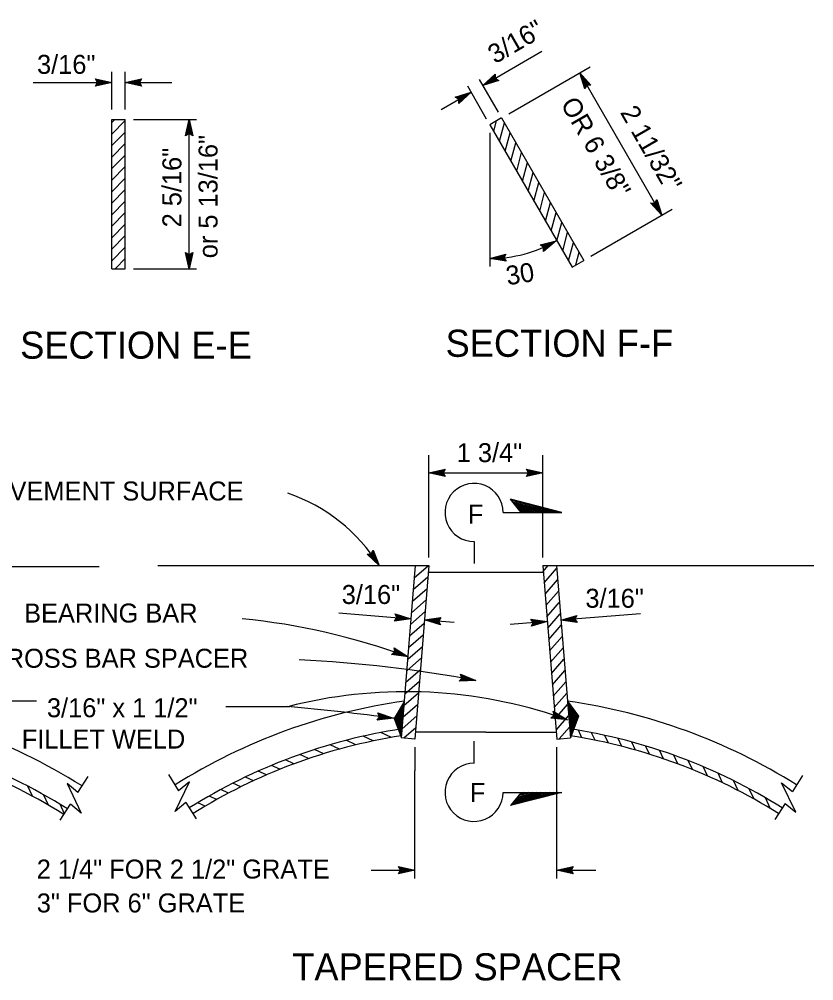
# Model space of a CAD drawing. Extents: x -894 to 866, y -472 to 714.
# Drawn here: x 93.9 to 387, y 33.2 to 387.8 of the extents above; entities that cross this region are included whole.
import ezdxf

# ---------------------------------------------------------------- set-up
doc = ezdxf.new("R2010")
doc.units = 0
for name, color, linetype in [('22 Misc Cnst Det', 7, 'Continuous'), ('56 Stage 3 Anno', 7, 'Continuous'), ('57 Undefined', 7, 'Continuous'), ('60 Nongeo Data', 7, 'Continuous')]:
    doc.layers.add(name, color=color, linetype=linetype)

msp = doc.modelspace()

# ---------------------------------------------------------------- linework, layer by layer
at = {"layer": '22 Misc Cnst Det'}
for p, q in [((294.07, 205.91), (275.12, 210.75)), ((279.04, 205.91), (275.12, 210.75)), ((292.51, 205.91), (275.53, 210.25)), ((290.96, 205.91), (275.94, 209.75)), ((289.4, 205.91), (276.34, 209.24)), ((272.37, 205.91), (294.07, 205.91)), ((287.84, 205.91), (276.75, 208.74)), ((286.28, 205.91), (277.15, 208.24)), ((284.72, 205.91), (277.56, 207.74)), ((283.17, 205.91), (277.96, 207.24)), ((281.61, 205.91), (278.37, 206.74)), ((280.05, 205.91), (278.77, 206.24)), ((261.65, 195.2), (261.65, 187.05)), ((261.65, 113.38), (261.65, 121.54)), ((272.37, 102.67), (294.07, 102.67)), ((294.07, 102.67), (275.12, 97.84)), ((279.04, 102.67), (275.12, 97.84)), ((292.52, 102.67), (275.53, 98.34)), ((290.96, 102.67), (275.94, 98.84)), ((289.4, 102.67), (276.34, 99.34)), ((287.84, 102.67), (276.75, 99.84)), ((286.28, 102.67), (277.15, 100.34)), ((284.72, 102.67), (277.56, 100.84)), ((283.17, 102.67), (277.96, 101.34)), ((281.61, 102.67), (278.37, 101.84)), ((280.05, 102.67), (278.77, 102.34))]:
    msp.add_line(p, q, dxfattribs=at)
for centre, start, end in [((261.65, 205.91), 0, 270.0005), ((261.65, 102.67), 89.9995, 360)]:
    msp.add_arc(centre, 10.72, start, end, dxfattribs=at)
at = {"layer": '56 Stage 3 Anno'}
for p, q in [((264.89, 363.39), (286.68, 375.97)), ((274.44, 352.87), (304.48, 370.22)), ((122.78, 364.45), (121.98, 365.79)), ((121.98, 365.79), (121.98, 365.79)), ((121.98, 365.79), (127.98, 364.45)), ((122.2, 365.44), (126.6, 364.45)), ((127.98, 354.49), (127.98, 368.36)), ((132.98, 354.49), (132.98, 368.36)), ((132.98, 364.45), (138.98, 365.78)), ((134.37, 364.45), (138.75, 365.42)), ((138.98, 365.78), (138.18, 364.45)), ((138.98, 365.78), (138.98, 365.78)), ((270.62, 353.47), (263.64, 365.57)), ((264.89, 363.39), (269.43, 367.55)), ((270.76, 365.23), (264.89, 363.39)), ((270.4, 365.43), (266.09, 364.08)), ((266.1, 364.09), (269.4, 367.12)), ((267.29, 364.77), (269.42, 366.73)), ((270.01, 365.63), (267.29, 364.77)), ((268.49, 365.46), (269.4, 366.3)), ((269.69, 365.84), (268.49, 365.46)), ((269.43, 367.55), (269.4, 365.99)), ((269.4, 365.99), (270.76, 365.23)), ((269.43, 367.55), (269.43, 367.55)), ((270.76, 365.23), (270.76, 365.23)), ((330.95, 315.5), (300.64, 368)), ((302.48, 362.13), (300.64, 368)), ((300.64, 368), (300.64, 368)), ((300.64, 368), (304.8, 363.47)), ((302.68, 362.5), (301.33, 366.8)), ((301.34, 366.8), (304.37, 363.49)), ((302.88, 362.88), (302.02, 365.6)), ((302.02, 365.6), (303.98, 363.47)), ((98.99, 364.45), (127.98, 364.45)), ((127.98, 364.45), (121.98, 363.12)), ((121.98, 363.12), (122.78, 364.45)), ((121.98, 363.12), (121.98, 363.12)), ((126.59, 364.45), (122.22, 363.48)), ((125.22, 364.45), (122.39, 363.83)), ((122.43, 365.08), (125.22, 364.45)), ((122.61, 364.73), (123.84, 364.45)), ((123.84, 364.45), (122.63, 364.19)), ((127.98, 364.45), (127.98, 364.45)), ((132.98, 364.45), (150.19, 364.45)), ((138.98, 363.11), (132.98, 364.45)), ((132.98, 364.45), (132.98, 364.45)), ((138.77, 363.47), (134.36, 364.45)), ((135.75, 364.45), (138.57, 365.08)), ((138.53, 363.83), (135.75, 364.45)), ((137.13, 364.45), (138.34, 364.72)), ((138.36, 364.17), (137.13, 364.45)), ((138.18, 364.45), (138.98, 363.11)), ((138.98, 363.11), (138.98, 363.11)), ((266.29, 350.97), (259.31, 363.07)), ((264.89, 363.39), (264.89, 363.39)), ((303.24, 363.5), (302.48, 362.13)), ((302.48, 362.13), (302.48, 362.13)), ((303.09, 363.21), (302.71, 364.41)), ((302.71, 364.41), (303.55, 363.5)), ((304.8, 363.47), (303.24, 363.5)), ((304.8, 363.47), (304.8, 363.47)), ((249.47, 354.49), (260.56, 360.89)), ((254.7, 359.05), (260.56, 360.89)), ((256.06, 358.29), (254.7, 359.05)), ((254.7, 359.05), (254.7, 359.05)), ((255.06, 358.85), (259.37, 360.2)), ((255.45, 358.66), (258.17, 359.51)), ((255.77, 358.45), (256.97, 358.82)), ((260.56, 360.89), (256.03, 356.74)), ((256.03, 356.74), (256.06, 358.29)), ((258.17, 359.51), (256.04, 357.56)), ((259.36, 360.2), (256.06, 357.17)), ((256.97, 358.82), (256.06, 357.99)), ((260.56, 360.89), (260.56, 360.89)), ((256.03, 356.74), (256.03, 356.74)), ((135.98, 350.8), (159.2, 350.8)), ((155.24, 344.8), (156.58, 350.8)), ((155.59, 345.02), (156.58, 349.42)), ((155.95, 345.25), (156.58, 348.04)), ((156.58, 295.8), (156.58, 350.8)), ((156.58, 350.8), (156.58, 350.8)), ((156.58, 350.8), (157.91, 344.8)), ((156.58, 349.41), (157.55, 345.04)), ((156.58, 348.04), (157.2, 345.22)), ((156.58, 345.6), (155.24, 344.8)), ((155.24, 344.8), (155.24, 344.8)), ((156.3, 345.43), (156.58, 346.66)), ((156.58, 346.66), (156.84, 345.45)), ((157.91, 344.8), (156.58, 345.6)), ((157.91, 344.8), (157.91, 344.8)), ((267.51, 345.87), (267.51, 296.55)), ((330.95, 315.5), (326.8, 320.03)), ((326.8, 320.03), (326.8, 320.03)), ((326.8, 320.03), (328.35, 320)), ((330.26, 316.7), (327.23, 320.01)), ((329.57, 317.89), (327.62, 320.03)), ((328.89, 319.09), (328.05, 320)), ((328.35, 320), (329.11, 321.36)), ((328.51, 320.29), (328.89, 319.09)), ((328.72, 320.62), (329.57, 317.89)), ((328.92, 321), (330.27, 316.69)), ((329.11, 321.36), (329.11, 321.36)), ((329.11, 321.36), (330.95, 315.5)), ((304.75, 300.37), (334.8, 317.72)), ((330.95, 315.5), (330.95, 315.5)), ((286.02, 304.54), (291.98, 306.05)), ((286.38, 304.32), (290.75, 305.43)), ((291.98, 306.05), (287.23, 302.15)), ((290.74, 305.42), (287.28, 302.58)), ((291.98, 306.05), (291.98, 306.05)), ((156.58, 295.8), (155.25, 301.8)), ((155.25, 301.8), (155.25, 301.8)), ((155.25, 301.8), (156.58, 301)), ((156.57, 297.19), (155.61, 301.57)), ((156.58, 301), (157.92, 301.8)), ((157.92, 301.8), (156.58, 295.8)), ((157.56, 301.59), (156.58, 297.18)), ((157.92, 301.8), (157.92, 301.8)), ((287.34, 303.7), (286.02, 304.54)), ((286.02, 304.54), (286.02, 304.54)), ((286.75, 304.1), (289.52, 304.81)), ((287.06, 303.87), (288.28, 304.18)), ((287.23, 302.15), (287.34, 303.7)), ((287.23, 302.15), (287.23, 302.15)), ((289.52, 304.81), (287.28, 302.97)), ((288.28, 304.18), (287.33, 303.4)), ((156.58, 298.57), (155.95, 301.39)), ((156.58, 299.95), (156.31, 301.16)), ((157.2, 301.35), (156.58, 298.57)), ((156.86, 301.18), (156.58, 299.95)), ((267.51, 299.55), (273.43, 301.19)), ((273.57, 298.53), (267.51, 299.55)), ((267.51, 299.55), (267.51, 299.55)), ((273.34, 298.87), (268.89, 299.62)), ((268.9, 299.63), (273.21, 300.82)), ((270.27, 299.69), (273.06, 300.47)), ((273.08, 299.22), (270.27, 299.69)), ((271.65, 299.77), (272.84, 300.1)), ((272.89, 299.56), (271.65, 299.77)), ((273.43, 301.19), (272.7, 299.82)), ((272.7, 299.82), (273.57, 298.53)), ((273.43, 301.19), (273.43, 301.19)), ((273.57, 298.53), (273.57, 298.53)), ((135.98, 295.8), (159.2, 295.8)), ((156.58, 295.8), (156.58, 295.8)), ((245, 189.34), (245, 227)), ((287, 189.34), (287, 227)), ((245, 220.52), (251, 221.85)), ((245, 220.52), (287, 220.52)), ((251, 219.18), (245, 220.52)), ((245, 220.52), (245, 220.52)), ((250.78, 219.53), (246.38, 220.52)), ((246.39, 220.52), (250.76, 221.49)), ((247.76, 220.52), (250.59, 221.14)), ((250.55, 219.89), (247.76, 220.52)), ((249.14, 220.51), (250.35, 220.78)), ((250.37, 220.24), (249.14, 220.51)), ((251, 221.85), (250.2, 220.52)), ((250.2, 220.52), (251, 219.18)), ((251, 221.85), (251, 221.85)), ((281.8, 220.52), (281, 221.86)), ((281, 221.86), (281, 221.86)), ((281, 221.86), (287, 220.52)), ((287, 220.52), (281, 219.19)), ((281, 219.19), (281.8, 220.52)), ((281.22, 221.5), (285.62, 220.52)), ((285.61, 220.51), (281.23, 219.55)), ((284.24, 220.52), (281.41, 219.89)), ((281.45, 221.14), (284.24, 220.52)), ((281.63, 220.8), (282.86, 220.52)), ((282.86, 220.52), (281.65, 220.25)), ((287, 220.52), (287, 220.52)), ((251, 219.18), (251, 219.18)), ((281, 219.19), (281, 219.19)), ((223.75, 190.64), (224.43, 192.05)), ((224.25, 191.67), (225.87, 187.46)), ((224.43, 192.05), (224.43, 192.05)), ((224.43, 192.05), (226.63, 186.31)), ((222.2, 190.57), (223.75, 190.64)), ((226.63, 186.31), (222.2, 190.57)), ((222.2, 190.57), (222.2, 190.57)), ((225.86, 187.46), (222.63, 190.57)), ((225.1, 188.61), (223.02, 190.61)), ((224.34, 189.76), (223.45, 190.62)), ((223.89, 190.94), (224.34, 189.76)), ((224.08, 191.27), (225.1, 188.61)), ((226.63, 186.31), (226.63, 186.31)), ((211.74, 168.86), (238.39, 166.69)), ((232.3, 165.85), (233.2, 167.11)), ((238.39, 166.69), (232.3, 165.85)), ((233.2, 167.11), (232.51, 168.51)), ((232.51, 168.51), (232.51, 168.51)), ((232.51, 168.51), (238.39, 166.69)), ((237, 166.8), (232.56, 166.19)), ((232.7, 168.14), (237.01, 166.8)), ((235.63, 166.92), (232.77, 166.52)), ((232.9, 167.76), (235.63, 166.92)), ((234.26, 167.03), (233.03, 166.86)), ((233.05, 167.4), (234.26, 167.03)), ((238.39, 166.69), (238.39, 166.69)), ((243.37, 166.29), (249.46, 167.13)), ((244.76, 166.18), (249.19, 166.79)), ((249.46, 167.13), (248.55, 165.86)), ((249.46, 167.13), (249.46, 167.13)), ((323.12, 168.52), (293.66, 166.12)), ((293.66, 166.12), (299.53, 167.93)), ((295.05, 166.24), (299.33, 167.56)), ((296.41, 166.34), (299.18, 167.2)), ((297.79, 166.46), (298.97, 166.82)), ((299.53, 167.93), (298.84, 166.54)), ((299.53, 167.93), (299.53, 167.93)), ((232.3, 165.85), (232.3, 165.85)), ((243.37, 166.29), (254.32, 165.4)), ((249.24, 164.46), (243.37, 166.29)), ((243.37, 166.29), (243.37, 166.29)), ((249.05, 164.84), (244.74, 166.17)), ((246.12, 166.06), (248.99, 166.46)), ((248.85, 165.21), (246.12, 166.06)), ((247.5, 165.95), (248.73, 166.12)), ((248.7, 165.57), (247.5, 165.95)), ((248.55, 165.86), (249.24, 164.46)), ((249.24, 164.46), (249.24, 164.46)), ((288.68, 165.72), (274.95, 164.6)), ((283.49, 165.3), (282.59, 166.57)), ((282.59, 166.57), (282.59, 166.57)), ((282.59, 166.57), (288.68, 165.72)), ((288.68, 165.72), (282.8, 163.91)), ((282.8, 163.91), (283.49, 165.3)), ((282.8, 163.91), (282.8, 163.91)), ((282.83, 166.23), (287.3, 165.61)), ((287.29, 165.6), (283.01, 164.28)), ((283.09, 165.89), (285.92, 165.5)), ((285.92, 165.5), (283.16, 164.64)), ((283.3, 165.56), (284.55, 165.39)), ((284.55, 165.39), (283.36, 165.02)), ((288.68, 165.72), (288.68, 165.72)), ((299.75, 165.27), (293.66, 166.12)), ((293.66, 166.12), (293.66, 166.12)), ((299.5, 165.61), (295.03, 166.23)), ((299.24, 165.95), (296.41, 166.34)), ((299.04, 166.28), (297.79, 166.46)), ((298.84, 166.54), (299.75, 165.27)), ((299.75, 165.27), (299.75, 165.27)), ((231.21, 153.48), (232.43, 154.45)), ((237.3, 152.63), (231.21, 153.48)), ((231.21, 153.48), (231.21, 153.48)), ((236, 153.12), (231.56, 153.74)), ((234.71, 153.6), (231.85, 154)), ((232.43, 154.45), (232.15, 155.99)), ((232.15, 155.99), (232.15, 155.99)), ((232.15, 155.99), (237.3, 152.63)), ((233.42, 154.08), (232.19, 154.26)), ((232.23, 155.58), (236.01, 153.12)), ((232.32, 155.16), (234.71, 153.6)), ((232.36, 154.77), (233.42, 154.08)), ((237.3, 152.63), (237.3, 152.63)), ((257.18, 144.82), (256.61, 146.27)), ((256.61, 146.27), (256.61, 146.27)), ((256.61, 146.27), (262.31, 143.97)), ((256.76, 145.89), (260.94, 144.19)), ((256.93, 145.49), (259.58, 144.42)), ((256.17, 143.64), (257.18, 144.82)), ((262.31, 143.97), (256.17, 143.64)), ((256.17, 143.64), (256.17, 143.64)), ((260.93, 144.19), (256.46, 143.96)), ((259.58, 144.42), (256.69, 144.27)), ((258.22, 144.65), (256.98, 144.58)), ((257.05, 145.12), (258.22, 144.65)), ((262.31, 143.97), (262.31, 143.97)), ((67.07, 136.48), (100.21, 136.48)), ((170.04, 134.33), (193.71, 134.33)), ((226.81, 130.55), (226.16, 131.97)), ((226.16, 131.97), (226.16, 131.97)), ((226.16, 131.97), (231.98, 129.99)), ((226.34, 131.6), (230.61, 130.14)), ((226.53, 131.21), (229.24, 130.29)), ((291.17, 131.09), (290.82, 132.61)), ((290.82, 132.61), (290.82, 132.61)), ((290.82, 132.61), (296.11, 129.48)), ((290.92, 132.21), (294.8, 129.91)), ((291.03, 131.79), (293.49, 130.34)), ((291.09, 131.41), (292.18, 130.77)), ((225.87, 129.32), (226.81, 130.55)), ((231.98, 129.99), (225.87, 129.32)), ((225.87, 129.32), (225.87, 129.32)), ((230.6, 130.13), (226.14, 129.65)), ((229.24, 130.29), (226.36, 129.98)), ((227.86, 130.44), (226.63, 130.31)), ((226.67, 130.85), (227.86, 130.44)), ((231.98, 129.99), (231.98, 129.99)), ((290, 130.08), (291.17, 131.09)), ((296.11, 129.48), (290, 130.08)), ((290, 130.08), (290, 130.08)), ((294.79, 129.91), (290.33, 130.34)), ((293.49, 130.34), (290.61, 130.62)), ((292.18, 130.77), (290.94, 130.89)), ((296.11, 129.48), (296.11, 129.48)), ((239.8, 119.34), (239.8, 110.62)), ((292.2, 70.95), (292.2, 119.34)), ((239.8, 70.95), (239.8, 110.62)), ((234.6, 73.95), (233.8, 75.29)), ((233.8, 75.29), (233.8, 75.29)), ((233.8, 75.29), (239.8, 73.95)), ((234.01, 74.94), (238.42, 73.95)), ((234.25, 74.58), (237.03, 73.96)), ((292.2, 73.95), (298.2, 75.28)), ((293.59, 73.96), (297.97, 74.93)), ((294.96, 73.95), (297.79, 74.58)), ((298.2, 75.28), (297.4, 73.95)), ((298.2, 75.28), (298.2, 75.28)), ((223.69, 73.95), (239.8, 73.95)), ((239.8, 73.95), (233.8, 72.62)), ((233.8, 72.62), (234.6, 73.95)), ((233.8, 72.62), (233.8, 72.62)), ((238.41, 73.95), (234.03, 72.98)), ((237.03, 73.96), (234.21, 73.33)), ((234.42, 74.23), (235.65, 73.96)), ((235.65, 73.96), (234.44, 73.69)), ((239.8, 73.95), (239.8, 73.95)), ((292.2, 73.95), (306.65, 73.95)), ((298.2, 72.61), (292.2, 73.95)), ((292.2, 73.95), (292.2, 73.95)), ((297.99, 72.97), (293.58, 73.95)), ((297.75, 73.33), (294.96, 73.95)), ((296.35, 73.95), (297.55, 74.22)), ((297.58, 73.68), (296.35, 73.95)), ((297.4, 73.95), (298.2, 72.61)), ((298.2, 72.61), (298.2, 72.61))]:
    msp.add_line(p, q, dxfattribs=at)
for centre, radius, start, end in [((267.51, 348.87), 49.32, 270, 299.7536), ((172.01, 151.94), 64.53, 32.1778, 71.0581), ((150.76, -83.16), 251.17, 69.8467, 84.2017), ((174.91, -324.89), 476.93, 79.4411, 87.324), ((236.6, -35.8), 175.59, 71.9514, 104.3906), ((115.58, -747.9), 885.57, 82.44737, 84.9877)]:
    msp.add_arc(centre, radius, start, end, dxfattribs=at)
at = {"layer": '60 Nongeo Data'}
for p, q in [((271.84, 351.37), (267.51, 348.87)), ((271.84, 351.37), (302.15, 298.87)), ((127.98, 295.8), (127.98, 350.8)), ((127.98, 349.65), (129.14, 350.8)), ((127.98, 350.8), (132.98, 350.8)), ((127.98, 345.41), (132.98, 350.41)), ((132.98, 295.8), (132.98, 350.8)), ((267.51, 348.87), (297.82, 296.37)), ((268.9, 346.45), (269.93, 350.26)), ((271.03, 342.78), (272.86, 349.6)), ((127.98, 341.17), (132.98, 346.17)), ((273.15, 339.1), (274.98, 345.93)), ((127.98, 336.92), (132.98, 341.92)), ((275.27, 335.43), (277.1, 342.26)), ((127.98, 332.68), (132.98, 337.68)), ((277.39, 331.75), (279.22, 338.58)), ((127.98, 328.44), (132.98, 333.44)), ((279.51, 328.08), (281.34, 334.91)), ((281.63, 324.4), (283.46, 331.23)), ((127.98, 324.19), (132.98, 329.19)), ((283.75, 320.73), (285.58, 327.56)), ((127.98, 319.95), (132.98, 324.95)), ((285.87, 317.06), (287.7, 323.89)), ((127.98, 315.71), (132.98, 320.71)), ((288, 313.38), (289.83, 320.21)), ((127.98, 311.47), (132.98, 316.47)), ((290.12, 309.71), (291.95, 316.54)), ((127.98, 307.22), (132.98, 312.22)), ((292.24, 306.03), (294.07, 312.86)), ((294.36, 302.36), (296.19, 309.19)), ((127.98, 302.98), (132.98, 307.98)), ((296.48, 298.68), (298.31, 305.51)), ((127.98, 298.74), (132.98, 303.74)), ((299.2, 297.25), (300.43, 301.84)), ((129.34, 295.86), (132.98, 299.5)), ((297.82, 296.37), (302.15, 298.87)), ((127.98, 295.8), (132.98, 295.8)), ((28.37, 185.97), (123.37, 185.97)), ((145, 186.34), (245, 186.34)), ((239.98, 186.34), (235.92, 136.41)), ((239.6, 181.76), (244.87, 186.34)), ((245, 186.34), (239.8, 122.34)), ((287, 186.34), (292, 186.34)), ((287, 186.34), (292.2, 122.34)), ((287.17, 184.17), (289.05, 186.34)), ((287.52, 179.99), (292.1, 185.27)), ((292, 186.34), (387, 186.34)), ((292.02, 186.34), (297.19, 122.75)), ((239.25, 177.48), (244.66, 182.18)), ((244.8, 183.84), (287.2, 183.84)), ((287.86, 175.81), (292.44, 181.09)), ((238.9, 173.2), (244.31, 177.91)), ((288.19, 171.63), (292.78, 176.91)), ((238.54, 168.91), (243.97, 173.63)), ((288.54, 167.45), (293.12, 172.72)), ((238.19, 164.63), (243.62, 169.35)), ((288.87, 163.27), (293.46, 168.54)), ((237.83, 160.35), (243.27, 165.07)), ((289.22, 159.08), (293.8, 164.36)), ((237.48, 156.06), (242.92, 160.8)), ((289.55, 154.9), (294.14, 160.18)), ((237.18, 151.83), (242.58, 156.52)), ((289.9, 150.72), (294.48, 156)), ((236.83, 147.55), (242.23, 152.24)), ((290.23, 146.54), (294.82, 151.82)), ((236.48, 143.27), (241.88, 147.96)), ((290.57, 142.36), (295.16, 147.63)), ((236.13, 138.99), (241.53, 143.69)), ((290.91, 138.18), (295.5, 143.45)), ((235.79, 134.72), (241.18, 139.41)), ((291.25, 133.99), (295.84, 139.27)), ((235.96, 136.32), (232.13, 129.87)), ((235.91, 136.23), (234.81, 122.75)), ((235.14, 134.94), (235.64, 133.63)), ((235.3, 135.21), (235.73, 134.1)), ((235.44, 130.44), (240.84, 135.13)), ((235.49, 135.53), (235.78, 134.79)), ((235.67, 135.82), (235.82, 135.42)), ((291.59, 129.81), (296.18, 135.09)), ((296.1, 136.31), (300.18, 130.73)), ((296.18, 136.2), (296.11, 136.02)), ((296.31, 136.02), (296.16, 135.62)), ((296.42, 135.87), (296.18, 135.21)), ((296.56, 135.68), (296.22, 134.79)), ((296.69, 135.5), (296.27, 134.36)), ((296.81, 135.34), (296.31, 134.03)), ((296.93, 135.17), (296.31, 133.51)), ((297.06, 135), (296.34, 133.06)), ((297.2, 134.8), (296.4, 132.66)), ((232.94, 131.24), (235.04, 125.75)), ((233.11, 131.52), (235.08, 126.36)), ((233.27, 131.79), (235.1, 126.98)), ((233.44, 132.08), (235.17, 127.54)), ((233.62, 132.38), (235.22, 128.19)), ((233.8, 132.68), (235.28, 128.79)), ((233.98, 132.99), (235.31, 129.51)), ((234.14, 133.26), (235.35, 130.09)), ((234.31, 133.54), (235.42, 130.63)), ((234.49, 133.84), (235.48, 131.23)), ((234.65, 134.11), (235.51, 131.86)), ((234.8, 134.38), (235.55, 132.42)), ((234.98, 134.67), (235.62, 133)), ((297.35, 134.6), (296.42, 132.12)), ((297.5, 134.39), (296.49, 131.7)), ((297.63, 134.21), (296.49, 131.16)), ((297.77, 134.02), (296.51, 130.67)), ((297.94, 133.8), (296.6, 130.25)), ((298.06, 133.63), (296.6, 129.75)), ((298.21, 133.42), (296.67, 129.31)), ((298.37, 133.21), (296.72, 128.79)), ((298.64, 132.84), (296.78, 127.9)), ((298.53, 132.99), (296.81, 128.39)), ((298.78, 132.64), (296.83, 127.43)), ((298.93, 132.44), (296.87, 126.96)), ((299.05, 132.27), (296.92, 126.58)), ((299.17, 132.11), (296.92, 126.11)), ((299.33, 131.89), (296.96, 125.57)), ((299.48, 131.68), (297.01, 125.08)), ((299.64, 131.47), (297.07, 124.63)), ((299.76, 131.31), (297.1, 124.2)), ((232.13, 129.87), (234.84, 122.78)), ((232.25, 130.08), (234.79, 123.42)), ((232.4, 130.34), (234.86, 123.92)), ((232.57, 130.61), (234.93, 124.43)), ((232.75, 130.93), (235.02, 125.01)), ((235.09, 126.16), (240.49, 130.86)), ((291.93, 125.63), (296.52, 130.91)), ((299.9, 131.12), (297.14, 123.76)), ((300.03, 130.94), (297.14, 123.24)), ((300.18, 130.73), (297.19, 122.75)), ((231.17, 122.92), (227.26, 124.74)), ((235.74, 122.75), (240.14, 126.58)), ((266, 124.84), (240, 124.84)), ((266, 124.84), (292, 124.84)), ((293.12, 122.42), (296.86, 126.73)), ((301.47, 122.8), (300.18, 125.56)), ((306.31, 121.88), (305, 124.69)), ((218.08, 120.19), (214.49, 121.87)), ((224.46, 121.63), (220.72, 123.38)), ((239.8, 122.34), (234.81, 122.75)), ((292.2, 122.34), (297.19, 122.75)), ((311.21, 120.83), (309.88, 123.69)), ((316.19, 119.63), (314.83, 122.54)), ((321.23, 118.27), (319.84, 121.25)), ((206.18, 116.92), (202.83, 118.48)), ((212, 118.62), (208.53, 120.23)), ((326.36, 116.75), (324.94, 119.8)), ((331.56, 115.05), (330.1, 118.18)), ((195.23, 113.2), (192.06, 114.67)), ((200.59, 115.11), (197.34, 116.62)), ((336.85, 113.17), (335.36, 116.37)), ((342.24, 111.07), (340.7, 114.37)), ((185.07, 109.11), (182.06, 110.51)), ((190.06, 111.19), (186.97, 112.63)), ((347.74, 108.75), (346.15, 112.16)), ((115.51, 102.65), (119.32, 108.57)), ((148.88, 109.21), (152.62, 103.25)), ((180.25, 106.94), (177.3, 108.31)), ((353.35, 106.18), (351.71, 109.71)), ((359.09, 103.34), (357.38, 107)), ((382.85, 108.92), (379.13, 102.94)), ((98.73, 101.26), (96.98, 105.01)), ((171.08, 102.39), (168.25, 103.71)), ((175.59, 104.7), (172.71, 106.04)), ((364.98, 100.18), (363.19, 104)), ((104.7, 97.9), (102.87, 101.83)), ((166.72, 100.01), (163.93, 101.31)), ((371.03, 96.66), (369.16, 100.68)), ((108.92, 92.43), (112.73, 98.35)), ((110.57, 94.79), (108.93, 98.3)), ((155.34, 98.91), (159.09, 92.95)), ((162.48, 97.57), (159.75, 98.85)), ((376.42, 98.6), (372.69, 92.62))]:
    msp.add_line(p, q, dxfattribs=at)
for points in [[(155.34, 98.91), (151.35, 95.65), (156.62, 106.51), (152.62, 103.25)], [(115.51, 102.65), (111.55, 105.96), (116.69, 95.04), (112.73, 98.35)], [(376.42, 98.6), (380.42, 95.35), (375.12, 106.19), (379.13, 102.94)]]:
    msp.add_lwpolyline(points, dxfattribs=at)
for centre, radius, start, end in [((2.37, -77.58), 215.64, 57.8825, 83.0685), ((266, -77.21), 215.64, 98.0067, 122.1175), ((266, -77.21), 215.64, 57.8825, 81.9772), ((2.37, -77.58), 205.64, 57.9052, 82.7373), ((266, -77.21), 205.64, 98.654, 122.1409), ((266, -77.21), 205.64, 57.8834, 81.3638), ((2.37, -77.58), 203.14, 57.9139, 82.6383), ((266, -77.21), 203.14, 98.8421, 122.1175), ((266, -77.21), 203.14, 57.8825, 81.1703)]:
    msp.add_arc(centre, radius, start, end, dxfattribs=at)

# ---------------------------------------------------------------- texts
at = {"layer": '57 Undefined'}
for s, rotation, p in [('3/16"', 30.0003, (269.39, 371.15)), ('OR 6 3/8"', 300.0001, (293.41, 356.53)), ('2 11/32"', 300.0001, (315.4, 353.4)), ('or 5 13/16"', 90, (167.03, 299.63)), ('2 5/16"', 90, (153.68, 311.04)), ('30', 9.0037, (274, 289.65))]:
    msp.add_text(s, height=7, rotation=rotation, dxfattribs=at).set_placement(p)
for s, height, p in [('3/16"', 7, (100.43, 367.65)), ('SECTION F-F', 10, (251.16, 263.29)), ('SECTION E-E', 10, (94.2, 262.61)), ('1 3/4"', 7, (255.28, 224.45)), ('PAVEMENT SURFACE', 7, (77.79, 210.31)), ('F', 7, (259.39, 201.77)), ('3/16"', 7, (212.85, 172.15)), ('3/16"', 7, (302.75, 170.76)), ('BEARING BAR', 7, (95.67, 165.3)), ('CROSS BAR SPACER', 7, (82.13, 148.63)), ('3/16" x 1 1/2"', 7, (104.09, 130.38)), ('FILLET WELD', 7, (94.78, 118.84)), ('F', 7, (260.14, 99.13)), ('2 1/4" FOR 2 1/2" GRATE', 7, (100.31, 70.89)), ('3" FOR 6" GRATE', 7, (100.34, 58.4)), ('TAPERED SPACER', 10, (194.58, 33.34))]:
    msp.add_text(s, height=height, dxfattribs=at).set_placement(p)

doc.saveas('drawing.dxf')
